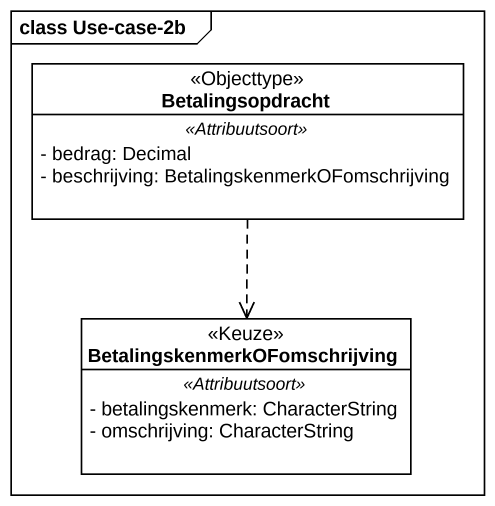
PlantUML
@startuml
mainframe class Use-case-2b
hide circle
hide empty members
skinparam classAttributeIconSize 0
class Betalingsopdracht <<Objecttype>> {
  .. <<Attribuutsoort>> ..
  - bedrag: Decimal
  - beschrijving: BetalingskenmerkOFomschrijving
}
class "BetalingskenmerkOFomschrijving" as BetalingskenmerkOFomschrijvi <<Keuze>> {
  .. <<Attribuutsoort>> ..
  - betalingskenmerk: CharacterString
  - omschrijving: CharacterString
}
Betalingsopdracht ..> BetalingskenmerkOFomschrijvi
@enduml
